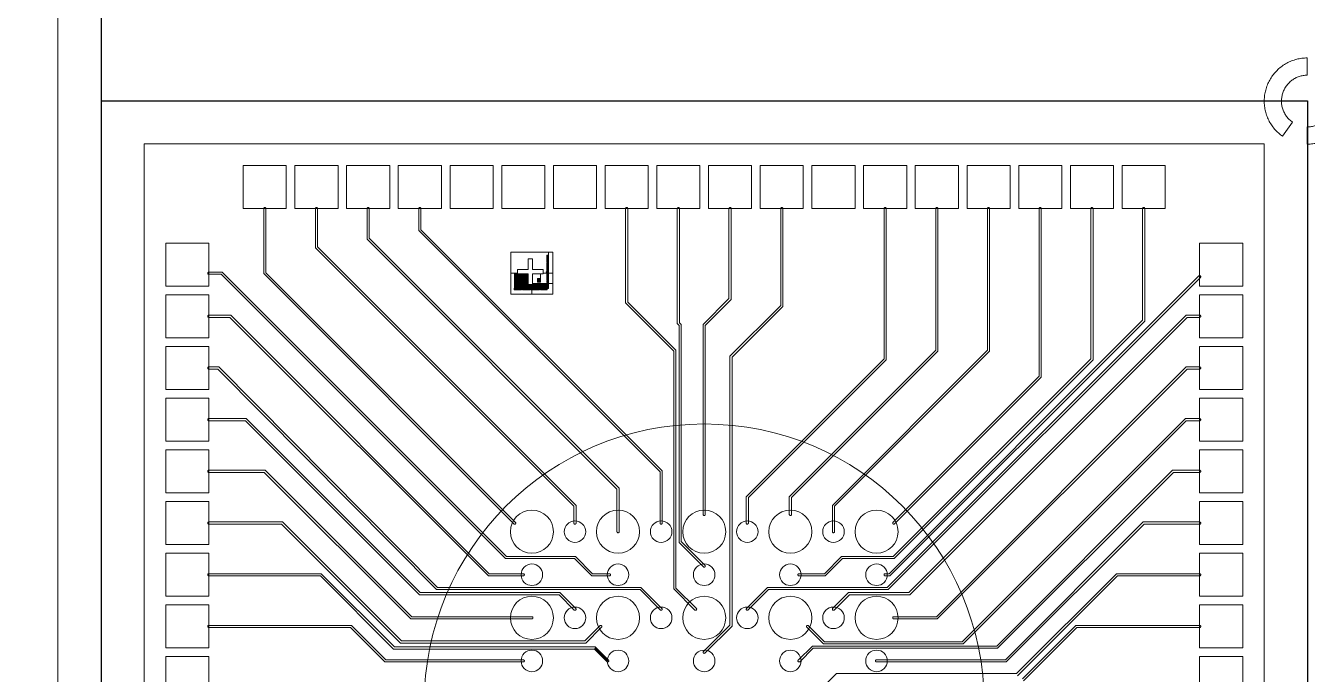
# Model space of a CAD drawing. Extents: x -17000 to 83000, y -71302 to 39000.
# Drawn here: x 43125 to 58000, y 18344 to 25874 of the extents above; entities that cross this region are included whole.
import ezdxf

# ---------------------------------------------------------------- set-up
doc = ezdxf.new("R2010")
doc.units = 0
doc.layers.get('0').update_dxf_attribs({"lineweight": 25, "true_color": 0xffffff})
for name, color, linetype, lineweight, true_color in [('Alighners', 3, 'Continuous', 5, 0x00ff00), ('Boundaries', 6, 'Continuous', 5, 0xff00ff), ('Central Electrodes', 5, 'Continuous', 5, 0x0000ff), ('Connectors', 4, 'Continuous', 5, 0x00ffff), ('Dicing', 1, 'Continuous', 25, 0xff0000)]:
    doc.layers.add(name, color=color, linetype=linetype, lineweight=lineweight, true_color=true_color)

# ---------------------------------------------------------------- blocks, each defined once
blk = doc.blocks.new('BIG_photolith_alignment1')
at = {"layer": 'Alighners'}
for points in [[(-225, -17.5), (-225, 225), (210, 225), (210, 190), (190, 190), (190, 185), (210, 185), (210, 180.5), (190, 180.5), (190, 175.5), (210, 175.5), (210, 171), (190, 171), (190, 166), (210, 166), (210, 161.5), (190, 161.5), (190, 156.5), (210, 156.5), (210, 152), (190, 152), (190, 147), (210, 147), (210, 142.5), (190, 142.5), (190, 137.5), (210, 137.5), (210, 133), (190, 133), (190, 128), (210, 128), (210, 123.5), (190, 123.5), (190, 118.5), (210, 118.5), (210, 114), (190, 114), (190, 109), (210, 109), (210, 104.5), (190, 104.5), (190, 99.5), (210, 99.5), (210, 95), (190, 95), (190, 90), (210, 90), (210, 85.5), (190, 85.5), (190, 80.5), (210, 80.5), (210, 76), (190, 76), (190, 71), (210, 71), (210, 66.5), (190, 66.5), (190, 61.5), (210, 61.5), (210, 57), (190, 57), (190, 52), (210, 52), (210, 47.5), (190, 47.5), (190, 42.5), (210, 42.5), (210, 38), (190, 38), (190, 33), (210, 33), (210, 28.5), (190, 28.5), (190, 23.5), (210, 23.5), (210, 19), (190, 19), (190, 14), (210, 14), (210, 9.5), (190, 9.5), (190, 4.5), (210, 4.5), (210, 0), (185, 0), (185, -5), (210, -5), (210, -9.5), (190, -9.5), (190, -14.5), (210, -14.5), (210, 225), (260, 225), (260, -17.5), (150, -17.5), (150, 25), (25, 25), (25, 150), (-25, 150), (-25, 25), (-150, 25), (-150, -17.5)], [(-225, -260), (-225, -17.5), (-185, -17.5), (-185, -190), (-190, -190), (-190, -210), (-185, -210), (-185, -17.5), (-175.5, -17.5), (-175.5, -190), (-180.5, -190), (-180.5, -210), (-175.5, -210), (-175.5, -17.5), (-166, -17.5), (-166, -190), (-171, -190), (-171, -210), (-166, -210), (-166, -17.5), (-156.5, -17.5), (-156.5, -190), (-161.5, -190), (-161.5, -210), (-156.5, -210), (-156.5, -17.5), (-150, -17.5), (-150, -25), (-147, -25), (-147, -190), (-152, -190), (-152, -210), (-147, -210), (-147, -25), (-137.5, -25), (-137.5, -190), (-142.5, -190), (-142.5, -210), (-137.5, -210), (-137.5, -25), (-128, -25), (-128, -190), (-133, -190), (-133, -210), (-128, -210), (-128, -25), (-118.5, -25), (-118.5, -190), (-123.5, -190), (-123.5, -210), (-118.5, -210), (-118.5, -25), (-109, -25), (-109, -190), (-114, -190), (-114, -210), (-109, -210), (-109, -25), (-99.5, -25), (-99.5, -190), (-104.5, -190), (-104.5, -210), (-99.5, -210), (-99.5, -25), (-90, -25), (-90, -190), (-95, -190), (-95, -210), (-90, -210), (-90, -25), (-80.5, -25), (-80.5, -190), (-85.5, -190), (-85.5, -210), (-80.5, -210), (-80.5, -25), (-71, -25), (-71, -190), (-76, -190), (-76, -210), (-71, -210), (-71, -25), (-61.5, -25), (-61.5, -190), (-66.5, -190), (-66.5, -210), (-61.5, -210), (-61.5, -25), (-52, -25), (-52, -190), (-57, -190), (-57, -210), (-52, -210), (-52, -25), (-42.5, -25), (-42.5, -190), (-47.5, -190), (-47.5, -210), (-42.5, -210), (-42.5, -25), (-33, -25), (-33, -190), (-38, -190), (-38, -210), (-33, -210), (-33, -25), (-25, -25), (-25, -150), (-23.5, -150), (-23.5, -190), (-28.5, -190), (-28.5, -210), (-23.5, -210), (-23.5, -150), (-14, -150), (-14, -190), (-19, -190), (-19, -210), (-14, -210), (-14, -150), (-4.5, -150), (-4.5, -190), (-9.5, -190), (-9.5, -210), (-4.5, -210), (-4.5, -150), (5, -150), (5, -185), (0, -185), (0, -210), (5, -210), (5, -150), (14.5, -150), (14.5, -190), (9.5, -190), (9.5, -210), (14.5, -210), (14.5, -150), (17.5, -150), (17.5, -260)], [(17.5, -260), (17.5, -150), (24, -150), (24, -190), (19, -190), (19, -210), (24, -210), (24, -150), (25, -150), (25, -138.75), (33.5, -138.75), (33.5, -190), (28.5, -190), (28.5, -210), (33.5, -210), (33.5, -138.75), (43, -138.75), (43, -190), (38, -190), (38, -210), (43, -210), (43, -138.75), (52.5, -138.75), (52.5, -190), (47.5, -190), (47.5, -210), (52.5, -210), (52.5, -138.75), (62, -138.75), (62, -190), (57, -190), (57, -210), (62, -210), (62, -138.75), (71.5, -138.75), (71.5, -190), (66.5, -190), (66.5, -210), (71.5, -210), (71.5, -138.75), (81, -138.75), (81, -190), (76, -190), (76, -210), (81, -210), (81, -138.75), (90.5, -138.75), (90.5, -190), (85.5, -190), (85.5, -210), (90.5, -210), (90.5, -138.75), (100, -138.75), (100, -190), (95, -190), (95, -210), (100, -210), (100, -138.75), (109.5, -138.75), (109.5, -190), (104.5, -190), (104.5, -210), (109.5, -210), (109.5, -138.75), (119, -138.75), (119, -190), (114, -190), (114, -210), (119, -210), (119, -138.75), (128.5, -138.75), (128.5, -190), (123.5, -190), (123.5, -210), (128.5, -210), (128.5, -138.75), (138, -138.75), (138, -190), (133, -190), (133, -210), (138, -210), (138, -138.75), (147.5, -138.75), (147.5, -190), (142.5, -190), (142.5, -210), (147.5, -210), (147.5, -138.75), (157, -138.75), (157, -190), (152, -190), (152, -210), (157, -210), (157, -138.75), (166.5, -138.75), (166.5, -190), (161.5, -190), (161.5, -210), (166.5, -210), (166.5, -138.75), (176, -138.75), (176, -190), (171, -190), (171, -210), (176, -210), (176, -138.75), (185.5, -138.75), (185.5, -190), (180.5, -190), (180.5, -210), (185.5, -210), (185.5, -138.75), (210, -138.75), (210, -142.5), (190, -142.5), (190, -147.5), (210, -147.5), (210, -152), (190, -152), (190, -157), (210, -157), (210, -161.5), (190, -161.5), (190, -166.5), (210, -166.5), (210, -171), (190, -171), (190, -176), (210, -176), (210, -180.5), (190, -180.5), (190, -185.5), (210, -185.5), (210, -190), (190, -190), (190, -210), (195, -210), (195, -195), (210, -195), (210, -138.75), (260, -138.75), (260, -260)], [(25, -138.75), (25, -25), (117.5, -25), (117.5, -77.5), (82.5, -77.5), (82.5, -122.5), (117.5, -122.5), (117.5, -25), (150, -25), (150, -17.5), (210, -17.5), (210, -19), (190, -19), (190, -24), (210, -24), (210, -28.5), (190, -28.5), (190, -33.5), (210, -33.5), (210, -38), (190, -38), (190, -43), (210, -43), (210, -47.5), (190, -47.5), (190, -52.5), (210, -52.5), (210, -57), (190, -57), (190, -62), (210, -62), (210, -66.5), (190, -66.5), (190, -71.5), (210, -71.5), (210, -76), (190, -76), (190, -81), (210, -81), (210, -85.5), (190, -85.5), (190, -90.5), (210, -90.5), (210, -95), (190, -95), (190, -100), (210, -100), (210, -104.5), (190, -104.5), (190, -109.5), (210, -109.5), (210, -114), (190, -114), (190, -119), (210, -119), (210, -123.5), (190, -123.5), (190, -128.5), (210, -128.5), (210, -133), (190, -133), (190, -138), (210, -138), (210, -17.5), (260, -17.5), (260, -138.75)], [(92.5, -117.5), (92.5, -110), (95, -112.5), (105, -112.5), (107.5, -110), (107.5, -90), (105, -87.5), (95, -87.5), (92.5, -90), (92.5, -117.5), (87.5, -112.5), (87.5, -87.5), (92.5, -82.5), (107.5, -82.5), (112.5, -87.5), (112.5, -112.5), (107.5, -117.5)]]:
    blk.add_lwpolyline(points, close=True, dxfattribs=at)
blk = doc.blocks.new('Half_moon_alignment1')
at = {"layer": 'Alighners'}
for points in [[(-286.79, -409.58), (-299.5, -400.5), (-311.75, -391), (-324, -381), (-335.75, -370.75), (-347, -360), (-358, -349), (-368.75, -337.5), (-379.25, -326), (-389.25, -314), (-398.75, -301.5), (-408, -289), (-417, -276), (-425.25, -263), (-433.25, -249.5), (-441, -236), (-448, -222), (-454.75, -208), (-461, -193.5), (-466.75, -179), (-472.25, -164.5), (-477.25, -149.5), (-481.5, -134.5), (-485.5, -119.5), (-489, -104.25), (-492, -89), (-494.5, -73.5), (-496.75, -58), (-498.25, -42.5), (-499.25, -27), (-500, -11.25), (-500, 4.25), (-499.75, 20), (-498.75, 35.5), (-497.5, 51), (-495.5, 66.5), (-493.25, 82), (-490.5, 97.5), (-487.25, 112.75), (-483.5, 127.75), (-479.25, 143), (-474.5, 157.75), (-469.25, 172.5), (-463.75, 187), (-457.75, 201.5), (-451, 215.75), (-444.25, 229.75), (-436.75, 243.5), (-429, 257), (-420.75, 270.25), (-412, 283.25), (-403, 296), (-393.5, 308.5), (-383.75, 320.5), (-373.5, 332.5), (-363, 344), (-352, 355), (-340.75, 366), (-329.25, 376.5), (-317.25, 386.5), (-305, 396.25), (-292.5, 405.5), (-279.75, 414.5), (-266.5, 423), (-253.25, 431.25), (-239.75, 438.75), (-225.75, 446), (-211.75, 453), (-197.5, 459.25), (-183, 465.25), (-168.5, 470.75), (-153.75, 475.75), (-138.75, 480.5), (-123.75, 484.5), (-108.5, 488), (-93.25, 491.25), (-77.75, 494), (-62.25, 496.25), (-46.75, 497.75), (-31.25, 499), (-15.5, 499.75), (0, 500), (0, 300), (-12, 299.75), (-24, 299), (-36, 297.75), (-48, 296.25), (-59.75, 294), (-71.5, 291.25), (-83.25, 288.25), (-94.75, 284.75), (-106.25, 280.75), (-117.25, 276.25), (-128.25, 271.25), (-139, 265.75), (-149.75, 260), (-160, 253.75), (-170, 247.25), (-179.75, 240.25), (-189.25, 232.75), (-198.5, 225), (-207.5, 216.75), (-216, 208.25), (-224.25, 199.5), (-232, 190.25), (-239.5, 180.75), (-246.5, 171), (-253.25, 161), (-259.5, 150.75), (-265.25, 140.25), (-270.75, 129.5), (-275.75, 118.5), (-280.25, 107.25), (-284.25, 96), (-288, 84.5), (-291, 72.75), (-293.75, 61), (-296, 49.25), (-297.75, 37.25), (-299, 25.25), (-299.75, 13.25), (-300, 1.25), (-299.75, -10.75), (-299.25, -22.75), (-298, -34.75), (-296.25, -46.75), (-294.25, -58.75), (-291.75, -70.5), (-288.5, -82), (-285, -93.5), (-281, -105), (-276.75, -116.25), (-271.75, -127.25), (-266.5, -138), (-260.75, -148.5), (-254.5, -159), (-248, -169), (-241, -178.75), (-233.5, -188.25), (-225.75, -197.5), (-217.75, -206.5), (-209.25, -215), (-200.5, -223.25), (-191.25, -231.25), (-181.75, -238.75), (-172.07, -245.75)], [(0, -500), (0, -300), (12, -299.75), (24, -299), (36, -297.75), (48, -296.25), (59.75, -294), (71.5, -291.25), (83.25, -288.25), (94.75, -284.75), (106.25, -280.75), (117.25, -276.25), (128.25, -271.25), (139, -265.75), (149.75, -260), (160, -253.75), (170, -247.25), (179.75, -240.25), (189.25, -232.75), (198.5, -225), (207.5, -216.75), (216, -208.25), (224.25, -199.5), (232, -190.25), (239.5, -180.75), (246.5, -171), (253.25, -161), (259.5, -150.75), (265.25, -140.25), (270.75, -129.5), (275.75, -118.5), (280.25, -107.25), (284.25, -96), (288, -84.5), (291, -72.75), (293.75, -61), (296, -49.25), (297.75, -37.25), (299, -25.25), (299.75, -13.25), (300, -1.25), (299.75, 10.75), (299.25, 22.75), (298, 34.75), (296.25, 46.75), (294.25, 58.75), (291.75, 70.5), (288.5, 82), (285, 93.5), (281, 105), (276.75, 116.25), (271.75, 127.25), (266.5, 138), (260.75, 148.5), (254.5, 159), (248, 169), (241, 178.75), (233.5, 188.25), (225.75, 197.5), (217.75, 206.5), (209.25, 215), (200.5, 223.25), (191.25, 231.25), (181.75, 238.75), (172.07, 245.75), (286.79, 409.58), (299.5, 400.5), (311.75, 391), (324, 381), (335.75, 370.75), (347, 360), (358, 349), (368.75, 337.5), (379.25, 326), (389.25, 314), (398.75, 301.5), (408, 289), (417, 276), (425.25, 263), (433.25, 249.5), (441, 236), (448, 222), (454.75, 208), (461, 193.5), (466.75, 179), (472.25, 164.5), (477.25, 149.5), (481.5, 134.5), (485.5, 119.5), (489, 104.25), (492, 89), (494.5, 73.5), (496.75, 58), (498.25, 42.5), (499.25, 27), (500, 11.25), (500, -4.25), (499.75, -20), (498.75, -35.5), (497.5, -51), (495.5, -66.5), (493.25, -82), (490.5, -97.5), (487.25, -112.75), (483.5, -127.75), (479.25, -143), (474.5, -157.75), (469.25, -172.5), (463.75, -187), (457.75, -201.5), (451, -215.75), (444.25, -229.75), (436.75, -243.5), (429, -257), (420.75, -270.25), (412, -283.25), (403, -296), (393.5, -308.5), (383.75, -320.5), (373.5, -332.5), (363, -344), (352, -355), (340.75, -366), (329.25, -376.5), (317.25, -386.5), (305, -396.25), (292.5, -405.5), (279.75, -414.5), (266.5, -423), (253.25, -431.25), (239.75, -438.75), (225.75, -446), (211.75, -453), (197.5, -459.25), (183, -465.25), (168.5, -470.75), (153.75, -475.75), (138.75, -480.5), (123.75, -484.5), (108.5, -488), (93.25, -491.25), (77.75, -494), (62.25, -496.25), (46.75, -497.75), (31.25, -499), (15.5, -499.75)]]:
    blk.add_lwpolyline(points, close=True, dxfattribs=at)

msp = doc.modelspace()

# ---------------------------------------------------------------- linework, layer by layer
at = {"layer": 'Boundaries'}
for points in [[(43500, 11500), (43500, 32500)], [(57500, 24500), (44500, 24500)], [(44500, 24500), (44500, 11500)], [(57500, 11500), (57500, 24500)]]:
    msp.add_lwpolyline(points, dxfattribs=at)
for centre, radius in [((33000, -11000), 50000), ((33000, -11000), 47500), ((51000, 18000), 3250)]:
    msp.add_circle(centre, radius, dxfattribs=at)
at = {"layer": 'Central Electrodes'}
for points in [[(45650, 23750), (45650, 24250), (46150, 24250), (46150, 23750)], [(46250, 23750), (46250, 24250), (46750, 24250), (46750, 23750)], [(46850, 23750), (46850, 24250), (47350, 24250), (47350, 23750)], [(47450, 23750), (47450, 24250), (47950, 24250), (47950, 23750)], [(48050, 23750), (48050, 24250), (48550, 24250), (48550, 23750)], [(48650, 23750), (48650, 24250), (49150, 24250), (49150, 23750)], [(49250, 23750), (49250, 24250), (49750, 24250), (49750, 23750)], [(49850, 23750), (49850, 24250), (50350, 24250), (50350, 23750)], [(50450, 23750), (50450, 24250), (50950, 24250), (50950, 23750)], [(51050, 23750), (51050, 24250), (51550, 24250), (51550, 23750)], [(51650, 23750), (51650, 24250), (52150, 24250), (52150, 23750)], [(52250, 23750), (52250, 24250), (52750, 24250), (52750, 23750)], [(52850, 23750), (52850, 24250), (53350, 24250), (53350, 23750)], [(53450, 23750), (53450, 24250), (53950, 24250), (53950, 23750)], [(54050, 23750), (54050, 24250), (54550, 24250), (54550, 23750)], [(54650, 23750), (54650, 24250), (55150, 24250), (55150, 23750)], [(55250, 23750), (55250, 24250), (55750, 24250), (55750, 23750)], [(55850, 23750), (55850, 24250), (56350, 24250), (56350, 23750)], [(44750, 22850), (44750, 23350), (45250, 23350), (45250, 22850)], [(56750, 22850), (56750, 23350), (57250, 23350), (57250, 22850)], [(44750, 22250), (44750, 22750), (45250, 22750), (45250, 22250)], [(56750, 22250), (56750, 22750), (57250, 22750), (57250, 22250)], [(44750, 21650), (44750, 22150), (45250, 22150), (45250, 21650)], [(56750, 21650), (56750, 22150), (57250, 22150), (57250, 21650)], [(44750, 21050), (44750, 21550), (45250, 21550), (45250, 21050)], [(56750, 21050), (56750, 21550), (57250, 21550), (57250, 21050)], [(44750, 20450), (44750, 20950), (45250, 20950), (45250, 20450)], [(56750, 20450), (56750, 20950), (57250, 20950), (57250, 20450)], [(44750, 19850), (44750, 20350), (45250, 20350), (45250, 19850)], [(56750, 19850), (56750, 20350), (57250, 20350), (57250, 19850)], [(44750, 19250), (44750, 19750), (45250, 19750), (45250, 19250)], [(56750, 19250), (56750, 19750), (57250, 19750), (57250, 19250)], [(44750, 18650), (44750, 19150), (45250, 19150), (45250, 18650)], [(56750, 18650), (56750, 19150), (57250, 19150), (57250, 18650)], [(44750, 18050), (44750, 18550), (45250, 18550), (45250, 18050)], [(56750, 18050), (56750, 18550), (57250, 18550), (57250, 18050)]]:
    msp.add_lwpolyline(points, close=True, dxfattribs=at)
for centre, radius in [((49000, 20000), 250), ((50000, 20000), 250), ((51000, 20000), 250), ((52000, 20000), 250), ((53000, 20000), 250), ((49500, 20000), 125), ((50500, 20000), 125), ((51500, 20000), 125), ((52500, 20000), 125), ((49000, 19500), 125), ((50000, 19500), 125), ((51000, 19500), 125), ((52000, 19500), 125), ((53000, 19500), 125), ((49000, 19000), 250), ((50000, 19000), 250), ((51000, 19000), 250), ((52000, 19000), 250), ((53000, 19000), 250), ((49500, 19000), 125), ((50500, 19000), 125), ((51500, 19000), 125), ((52500, 19000), 125), ((49000, 18500), 125), ((50000, 18500), 125), ((51000, 18500), 125), ((52000, 18500), 125), ((53000, 18500), 125)]:
    msp.add_circle(centre, radius, dxfattribs=at)
at = {"layer": 'Connectors'}
for points in [[(48798.769, 20087.5), (48796.354, 20087.98), (48794.079, 20088.922), (48792.032, 20090.29), (45887.508, 22994.814), (45887.5, 23751.23), (45887.98, 23753.645), (45888.923, 23755.92), (45890.291, 23757.967), (45892.032, 23759.708), (45894.079, 23761.076), (45896.354, 23762.019), (45898.769, 23762.499), (45901.231, 23762.499), (45903.646, 23762.019), (45905.921, 23761.076), (45907.968, 23759.708), (45909.709, 23757.967), (45911.077, 23755.92), (45912.02, 23753.645), (45912.5, 23751.23), (45912.508, 23005.17), (48809.71, 20107.968), (48811.078, 20105.921), (48812.02, 20103.646), (48812.5, 20101.231), (48812.5, 20098.769), (48812.02, 20096.354), (48811.077, 20094.079), (48809.709, 20092.032), (48807.968, 20090.291), (48805.921, 20088.923), (48803.646, 20087.98), (48801.231, 20087.5)], [(49498.769, 20087.533), (49496.354, 20088.013), (49494.079, 20088.956), (49492.032, 20090.324), (49490.291, 20092.065), (49488.923, 20094.112), (49487.98, 20096.387), (49487.5, 20098.802), (49487.5, 20294.822), (46487.5, 23294.822), (46487.5, 23751.231), (46487.98, 23753.646), (46488.923, 23755.921), (46490.291, 23757.968), (46492.032, 23759.709), (46494.079, 23761.077), (46496.354, 23762.02), (46498.769, 23762.5), (46501.231, 23762.5), (46503.646, 23762.02), (46505.921, 23761.077), (46507.968, 23759.709), (46509.709, 23757.968), (46511.077, 23755.921), (46512.02, 23753.646), (46512.5, 23751.231), (46512.5, 23305.178), (49512.5, 20305.178), (49512.5, 20098.802), (49512.02, 20096.387), (49511.077, 20094.112), (49509.709, 20092.065), (49507.968, 20090.324), (49505.921, 20088.956), (49503.646, 20088.013), (49501.231, 20087.533)], [(49998.769, 19987.585), (49996.354, 19988.065), (49994.079, 19989.008), (49992.032, 19990.376), (49990.291, 19992.117), (49988.923, 19994.164), (49987.98, 19996.439), (49987.5, 19998.854), (49987.5, 20494.816), (47087.5, 23394.822), (47087.5, 23751.231), (47087.98, 23753.646), (47088.923, 23755.921), (47090.291, 23757.968), (47092.032, 23759.709), (47094.079, 23761.077), (47096.354, 23762.02), (47098.769, 23762.5), (47101.231, 23762.5), (47103.646, 23762.02), (47105.921, 23761.077), (47107.968, 23759.709), (47109.709, 23757.968), (47111.077, 23755.921), (47112.02, 23753.646), (47112.5, 23751.231), (47112.5, 23405.178), (50012.5, 20505.172), (50012.5, 19998.854), (50012.02, 19996.439), (50011.077, 19994.164), (50009.709, 19992.117), (50007.968, 19990.376), (50005.921, 19989.008), (50003.646, 19988.065), (50001.231, 19987.585)], [(50498.769, 20087.5), (50496.354, 20087.98), (50494.079, 20088.923), (50492.032, 20090.291), (50490.291, 20092.032), (50488.923, 20094.079), (50487.98, 20096.354), (50487.5, 20098.769), (50487.5, 20694.822), (47687.5, 23494.822), (47687.5, 23751.231), (47687.98, 23753.646), (47688.923, 23755.921), (47690.291, 23757.968), (47692.032, 23759.709), (47694.079, 23761.077), (47696.354, 23762.02), (47698.769, 23762.5), (47701.231, 23762.5), (47703.646, 23762.02), (47705.921, 23761.077), (47707.968, 23759.709), (47709.709, 23757.968), (47711.077, 23755.921), (47712.02, 23753.646), (47712.5, 23751.231), (47712.5, 23505.178), (50512.5, 20705.178), (50512.5, 20098.769), (50512.02, 20096.354), (50511.077, 20094.079), (50509.709, 20092.032), (50507.968, 20090.291), (50505.921, 20088.923), (50503.646, 20087.98), (50501.231, 20087.5)], [(50898.769, 19087.5), (50896.354, 19087.98), (50894.079, 19088.922), (50892.032, 19090.29), (50647.5, 19334.822), (50647.499, 22094.823), (50087.5, 22654.826), (50087.501, 23751.231), (50087.981, 23753.646), (50088.924, 23755.921), (50090.292, 23757.968), (50092.033, 23759.709), (50094.08, 23761.077), (50096.355, 23762.02), (50098.77, 23762.5), (50101.232, 23762.5), (50103.647, 23762.02), (50105.922, 23761.077), (50107.969, 23759.709), (50109.71, 23757.968), (50111.078, 23755.921), (50112.021, 23753.646), (50112.501, 23751.231), (50112.5, 22665.182), (50672.499, 22105.179), (50672.5, 19345.178), (50909.71, 19107.968), (50911.078, 19105.921), (50912.02, 19103.646), (50912.5, 19101.231), (50912.5, 19098.769), (50912.02, 19096.354), (50911.077, 19094.079), (50909.709, 19092.032), (50907.968, 19090.291), (50905.921, 19088.923), (50903.646, 19087.98), (50901.231, 19087.5)], [(50998.769, 19587.5), (50996.354, 19587.98), (50994.079, 19588.922), (50992.032, 19590.29), (50707.5, 19874.822), (50707.5, 22394.822), (50687.5, 22414.822), (50687.5, 23751.231), (50687.98, 23753.646), (50688.923, 23755.921), (50690.291, 23757.968), (50692.032, 23759.709), (50694.079, 23761.077), (50696.354, 23762.02), (50698.769, 23762.5), (50701.231, 23762.5), (50703.646, 23762.02), (50705.921, 23761.077), (50707.968, 23759.709), (50709.709, 23757.968), (50711.077, 23755.921), (50712.02, 23753.646), (50712.5, 23751.231), (50712.5, 22425.178), (50732.5, 22405.178), (50732.5, 19885.178), (51009.71, 19607.968), (51011.078, 19605.921), (51012.02, 19603.646), (51012.5, 19601.231), (51012.5, 19598.769), (51012.02, 19596.354), (51011.077, 19594.079), (51009.709, 19592.032), (51007.968, 19590.291), (51005.921, 19588.923), (51003.646, 19587.98), (51001.231, 19587.5)], [(50998.769, 18587.5), (50996.354, 18587.98), (50994.079, 18588.923), (50992.032, 18590.291), (50990.291, 18592.032), (50988.923, 18594.079), (50987.98, 18596.354), (50987.5, 18598.769), (50987.5, 18601.231), (50987.98, 18603.646), (50988.922, 18605.921), (50990.29, 18607.968), (51297.5, 18915.178), (51297.5, 22035.178), (51887.5, 22625.178), (51887.5, 23751.231), (51887.98, 23753.646), (51888.923, 23755.921), (51890.291, 23757.968), (51892.032, 23759.709), (51894.079, 23761.077), (51896.354, 23762.02), (51898.769, 23762.5), (51901.231, 23762.5), (51903.646, 23762.02), (51905.921, 23761.077), (51907.968, 23759.709), (51909.709, 23757.968), (51911.077, 23755.921), (51912.02, 23753.646), (51912.5, 23751.231), (51912.5, 22614.822), (51322.5, 22024.822), (51322.5, 18904.822), (51007.968, 18590.29), (51005.921, 18588.922), (51003.646, 18587.98), (51001.231, 18587.5)], [(50998.769, 20187.5), (50996.354, 20187.98), (50994.079, 20188.923), (50992.032, 20190.291), (50990.291, 20192.032), (50988.923, 20194.079), (50987.98, 20196.354), (50987.5, 20198.769), (50987.5, 22405.178), (51287.5, 22705.178), (51287.5, 23751.231), (51287.98, 23753.646), (51288.923, 23755.921), (51290.291, 23757.968), (51292.032, 23759.709), (51294.079, 23761.077), (51296.354, 23762.02), (51298.769, 23762.5), (51301.231, 23762.5), (51303.646, 23762.02), (51305.921, 23761.077), (51307.968, 23759.709), (51309.709, 23757.968), (51311.077, 23755.921), (51312.02, 23753.646), (51312.5, 23751.231), (51312.5, 22694.822), (51012.5, 22394.822), (51012.5, 20198.769), (51012.02, 20196.354), (51011.077, 20194.079), (51009.709, 20192.032), (51007.968, 20190.291), (51005.921, 20188.923), (51003.646, 20187.98), (51001.231, 20187.5)], [(51498.769, 20087.5), (51496.354, 20087.98), (51494.079, 20088.923), (51492.032, 20090.291), (51490.291, 20092.032), (51488.923, 20094.079), (51487.98, 20096.354), (51487.5, 20098.769), (51487.5, 20405.178), (53087.5, 22005.178), (53087.5, 23751.231), (53087.98, 23753.646), (53088.923, 23755.921), (53090.291, 23757.968), (53092.032, 23759.709), (53094.079, 23761.077), (53096.354, 23762.02), (53098.769, 23762.5), (53101.231, 23762.5), (53103.646, 23762.02), (53105.921, 23761.077), (53107.968, 23759.709), (53109.709, 23757.968), (53111.077, 23755.921), (53112.02, 23753.646), (53112.5, 23751.231), (53112.5, 21994.822), (51512.5, 20394.822), (51512.5, 20098.769), (51512.02, 20096.354), (51511.077, 20094.079), (51509.709, 20092.032), (51507.968, 20090.291), (51505.921, 20088.923), (51503.646, 20087.98), (51501.231, 20087.5)], [(51998.769, 20187.5), (51996.354, 20187.98), (51994.079, 20188.923), (51992.032, 20190.291), (51990.291, 20192.032), (51988.923, 20194.079), (51987.98, 20196.354), (51987.5, 20198.769), (51987.5, 20405.178), (53687.5, 22105.178), (53687.5, 23751.231), (53687.98, 23753.646), (53688.923, 23755.921), (53690.291, 23757.968), (53692.032, 23759.709), (53694.079, 23761.077), (53696.354, 23762.02), (53698.769, 23762.5), (53701.231, 23762.5), (53703.646, 23762.02), (53705.921, 23761.077), (53707.968, 23759.709), (53709.709, 23757.968), (53711.077, 23755.921), (53712.02, 23753.646), (53712.5, 23751.231), (53712.5, 22094.822), (52012.5, 20394.822), (52012.5, 20198.769), (52012.02, 20196.354), (52011.077, 20194.079), (52009.709, 20192.032), (52007.968, 20190.291), (52005.921, 20188.923), (52003.646, 20187.98), (52001.231, 20187.5)], [(52098.769, 19487.5), (52096.354, 19487.98), (52094.079, 19488.923), (52092.032, 19490.291), (52090.291, 19492.032), (52088.923, 19494.079), (52087.98, 19496.354), (52087.5, 19498.769), (52087.5, 19501.231), (52087.98, 19503.646), (52088.923, 19505.921), (52090.291, 19507.968), (52092.032, 19509.709), (52094.079, 19511.077), (52096.354, 19512.02), (52098.769, 19512.5), (52394.822, 19512.5), (52594.822, 19712.5), (53194.822, 19712.5), (55487.5, 22005.178), (55487.5, 23751.231), (55487.98, 23753.646), (55488.923, 23755.921), (55490.291, 23757.968), (55492.032, 23759.709), (55494.079, 23761.077), (55496.354, 23762.02), (55498.769, 23762.5), (55501.231, 23762.5), (55503.646, 23762.02), (55505.921, 23761.077), (55507.968, 23759.709), (55509.709, 23757.968), (55511.077, 23755.921), (55512.02, 23753.646), (55512.5, 23751.231), (55512.5, 21994.822), (53205.178, 19687.5), (52605.178, 19687.5), (52405.178, 19487.5)], [(52498.769, 19987.5), (52496.354, 19987.98), (52494.079, 19988.923), (52492.032, 19990.291), (52490.291, 19992.032), (52488.923, 19994.079), (52487.98, 19996.354), (52487.5, 19998.769), (52487.5, 20305.178), (54287.5, 22105.178), (54287.5, 23751.231), (54287.98, 23753.646), (54288.923, 23755.921), (54290.291, 23757.968), (54292.032, 23759.709), (54294.079, 23761.077), (54296.354, 23762.02), (54298.769, 23762.5), (54301.231, 23762.5), (54303.646, 23762.02), (54305.921, 23761.077), (54307.968, 23759.709), (54309.709, 23757.968), (54311.077, 23755.921), (54312.02, 23753.646), (54312.5, 23751.231), (54312.5, 22094.822), (52512.5, 20294.822), (52512.5, 19998.769), (52512.02, 19996.354), (52511.077, 19994.079), (52509.709, 19992.032), (52507.968, 19990.291), (52505.921, 19988.923), (52503.646, 19987.98), (52501.231, 19987.5)], [(53098.769, 19487.5), (53096.354, 19487.98), (53094.079, 19488.923), (53092.032, 19490.291), (53090.291, 19492.032), (53088.923, 19494.079), (53087.98, 19496.354), (53087.5, 19498.769), (53087.5, 19501.231), (53087.98, 19503.646), (53088.923, 19505.921), (53090.291, 19507.968), (53092.032, 19509.709), (53094.079, 19511.077), (53096.354, 19512.02), (53098.769, 19512.5), (53144.822, 19512.5), (56087.5, 22455.178), (56087.5, 23751.231), (56087.98, 23753.646), (56088.923, 23755.921), (56090.291, 23757.968), (56092.032, 23759.709), (56094.079, 23761.077), (56096.354, 23762.02), (56098.769, 23762.5), (56101.231, 23762.5), (56103.646, 23762.02), (56105.921, 23761.077), (56107.968, 23759.709), (56109.709, 23757.968), (56111.077, 23755.921), (56112.02, 23753.646), (56112.5, 23751.231), (56112.5, 22444.822), (53155.178, 19487.5)], [(53198.769, 20087.5), (53196.354, 20087.98), (53194.079, 20088.923), (53192.032, 20090.291), (53190.291, 20092.032), (53188.923, 20094.079), (53187.98, 20096.354), (53187.5, 20098.769), (53187.5, 20101.231), (53187.98, 20103.646), (53188.922, 20105.921), (53190.29, 20107.968), (54887.5, 21805.178), (54887.5, 23751.231), (54887.98, 23753.646), (54888.923, 23755.921), (54890.291, 23757.968), (54892.032, 23759.709), (54894.079, 23761.077), (54896.354, 23762.02), (54898.769, 23762.5), (54901.231, 23762.5), (54903.646, 23762.02), (54905.921, 23761.077), (54907.968, 23759.709), (54909.709, 23757.968), (54911.077, 23755.921), (54912.02, 23753.646), (54912.5, 23751.231), (54912.5, 21794.822), (53207.968, 20090.29), (53205.921, 20088.922), (53203.646, 20087.98), (53201.231, 20087.5)], [(49694.822, 19487.5), (49494.822, 19687.5), (48694.822, 19687.5), (45394.822, 22987.5), (45248.769, 22987.5), (45246.354, 22987.98), (45244.079, 22988.923), (45242.032, 22990.291), (45240.291, 22992.032), (45238.923, 22994.079), (45237.98, 22996.354), (45237.5, 22998.769), (45237.5, 23001.231), (45237.98, 23003.646), (45238.923, 23005.921), (45240.291, 23007.968), (45242.032, 23009.709), (45244.079, 23011.077), (45246.354, 23012.02), (45248.769, 23012.5), (45405.178, 23012.5), (48705.178, 19712.5), (49505.178, 19712.5), (49705.178, 19512.5), (49901.231, 19512.5), (49903.646, 19512.02), (49905.921, 19511.077), (49907.968, 19509.709), (49909.709, 19507.968), (49911.077, 19505.921), (49912.02, 19503.646), (49912.5, 19501.231), (49912.5, 19498.769), (49912.02, 19496.354), (49911.077, 19494.079), (49909.709, 19492.032), (49907.968, 19490.291), (49905.921, 19488.923), (49903.646, 19487.98), (49901.231, 19487.5)], [(51498.769, 19087.5), (51496.354, 19087.98), (51494.079, 19088.923), (51492.032, 19090.291), (51490.291, 19092.032), (51488.923, 19094.079), (51487.98, 19096.354), (51487.5, 19098.769), (51487.5, 19101.231), (51487.98, 19103.646), (51488.922, 19105.921), (51490.29, 19107.968), (51734.822, 19352.5), (53124.822, 19352.5), (56742.032, 22969.71), (56744.079, 22971.078), (56746.354, 22972.02), (56748.769, 22972.5), (56751.231, 22972.5), (56753.646, 22972.02), (56755.921, 22971.077), (56757.968, 22969.709), (56759.709, 22967.968), (56761.077, 22965.921), (56762.02, 22963.646), (56762.5, 22961.231), (56762.5, 22958.769), (56762.02, 22956.354), (56761.078, 22954.079), (56759.71, 22952.032), (53135.178, 19327.5), (51745.178, 19327.5), (51507.968, 19090.29), (51505.921, 19088.922), (51503.646, 19087.98), (51501.231, 19087.5)], [(48494.822, 19487.5), (45494.822, 22487.5), (45248.769, 22487.5), (45246.354, 22487.98), (45244.079, 22488.923), (45242.032, 22490.291), (45240.291, 22492.032), (45238.923, 22494.079), (45237.98, 22496.354), (45237.5, 22498.769), (45237.5, 22501.231), (45237.98, 22503.646), (45238.923, 22505.921), (45240.291, 22507.968), (45242.032, 22509.709), (45244.079, 22511.077), (45246.354, 22512.02), (45248.769, 22512.5), (45505.178, 22512.5), (48505.178, 19512.5), (48901.231, 19512.5), (48903.646, 19512.02), (48905.921, 19511.077), (48907.968, 19509.709), (48909.709, 19507.968), (48911.077, 19505.921), (48912.02, 19503.646), (48912.5, 19501.231), (48912.5, 19498.769), (48912.02, 19496.354), (48911.077, 19494.079), (48909.709, 19492.032), (48907.968, 19490.291), (48905.921, 19488.923), (48903.646, 19487.98), (48901.231, 19487.5)], [(52498.769, 19087.5), (52496.354, 19087.98), (52494.079, 19088.923), (52492.032, 19090.291), (52490.291, 19092.032), (52488.923, 19094.079), (52487.98, 19096.354), (52487.5, 19098.769), (52487.5, 19101.231), (52487.98, 19103.646), (52488.922, 19105.921), (52490.29, 19107.968), (52674.822, 19292.5), (53374.822, 19292.5), (56594.822, 22512.5), (56751.231, 22512.5), (56753.646, 22512.02), (56755.921, 22511.077), (56757.968, 22509.709), (56759.709, 22507.968), (56761.077, 22505.921), (56762.02, 22503.646), (56762.5, 22501.231), (56762.5, 22498.769), (56762.02, 22496.354), (56761.077, 22494.079), (56759.709, 22492.032), (56757.968, 22490.291), (56755.921, 22488.923), (56753.646, 22487.98), (56751.231, 22487.5), (56605.178, 22487.5), (53385.178, 19267.5), (52685.178, 19267.5), (52507.968, 19090.29), (52505.921, 19088.922), (52503.646, 19087.98), (52501.231, 19087.5)], [(50498.769, 19087.5), (50496.354, 19087.98), (50494.079, 19088.922), (50492.032, 19090.29), (50254.822, 19327.5), (47894.794, 19327.5), (45354.794, 21887.5), (45248.769, 21887.5), (45246.354, 21887.98), (45244.079, 21888.923), (45242.032, 21890.291), (45240.291, 21892.032), (45238.923, 21894.079), (45237.98, 21896.354), (45237.5, 21898.769), (45237.5, 21901.231), (45237.98, 21903.646), (45238.923, 21905.921), (45240.291, 21907.968), (45242.032, 21909.709), (45244.079, 21911.077), (45246.354, 21912.02), (45248.769, 21912.5), (45365.206, 21912.5), (47905.206, 19352.5), (50265.178, 19352.5), (50509.71, 19107.968), (50511.078, 19105.921), (50512.02, 19103.646), (50512.5, 19101.231), (50512.5, 19098.769), (50512.02, 19096.354), (50511.077, 19094.079), (50509.709, 19092.032), (50507.968, 19090.291), (50505.921, 19088.923), (50503.646, 19087.98), (50501.231, 19087.5)], [(53198.769, 18987.5), (53196.354, 18987.98), (53194.079, 18988.923), (53192.032, 18990.291), (53190.291, 18992.032), (53188.923, 18994.079), (53187.98, 18996.354), (53187.5, 18998.769), (53187.5, 19001.231), (53187.98, 19003.646), (53188.923, 19005.921), (53190.291, 19007.968), (53192.032, 19009.709), (53194.079, 19011.077), (53196.354, 19012.02), (53198.769, 19012.5), (53694.822, 19012.5), (56594.822, 21912.5), (56751.231, 21912.5), (56753.646, 21912.02), (56755.921, 21911.077), (56757.968, 21909.709), (56759.709, 21907.968), (56761.077, 21905.921), (56762.02, 21903.646), (56762.5, 21901.231), (56762.5, 21898.769), (56762.02, 21896.354), (56761.077, 21894.079), (56759.709, 21892.032), (56757.968, 21890.291), (56755.921, 21888.923), (56753.646, 21887.98), (56751.231, 21887.5), (56605.178, 21887.5), (53705.178, 18987.5)], [(49498.769, 19087.5), (49496.354, 19087.98), (49494.079, 19088.922), (49492.032, 19090.29), (49314.822, 19267.5), (47694.822, 19267.5), (45674.822, 21287.5), (45248.769, 21287.5), (45246.354, 21287.98), (45244.079, 21288.923), (45242.032, 21290.291), (45240.291, 21292.032), (45238.923, 21294.079), (45237.98, 21296.354), (45237.5, 21298.769), (45237.5, 21301.231), (45237.98, 21303.646), (45238.923, 21305.921), (45240.291, 21307.968), (45242.032, 21309.709), (45244.079, 21311.077), (45246.354, 21312.02), (45248.769, 21312.5), (45685.178, 21312.5), (47705.178, 19292.5), (49325.178, 19292.5), (49509.71, 19107.968), (49511.078, 19105.921), (49512.02, 19103.646), (49512.5, 19101.231), (49512.5, 19098.769), (49512.02, 19096.354), (49511.077, 19094.079), (49509.709, 19092.032), (49507.968, 19090.291), (49505.921, 19088.923), (49503.646, 19087.98), (49501.231, 19087.5)], [(52384.822, 18697.5), (52190.29, 18892.032), (52188.922, 18894.079), (52187.98, 18896.354), (52187.5, 18898.769), (52187.5, 18901.231), (52187.98, 18903.646), (52188.923, 18905.921), (52190.291, 18907.968), (52192.032, 18909.709), (52194.079, 18911.077), (52196.354, 18912.02), (52198.769, 18912.5), (52201.231, 18912.5), (52203.646, 18912.02), (52205.921, 18911.078), (52207.968, 18909.71), (52395.178, 18722.5), (53994.822, 18722.5), (56584.822, 21312.5), (56751.231, 21312.5), (56753.646, 21312.02), (56755.921, 21311.077), (56757.968, 21309.709), (56759.709, 21307.968), (56761.077, 21305.921), (56762.02, 21303.646), (56762.5, 21301.231), (56762.5, 21298.769), (56762.02, 21296.354), (56761.077, 21294.079), (56759.709, 21292.032), (56757.968, 21290.291), (56755.921, 21288.923), (56753.646, 21287.98), (56751.231, 21287.5), (56595.178, 21287.5), (54005.178, 18697.5)], [(47594.822, 18987.5), (45894.822, 20687.5), (45248.769, 20687.5), (45246.354, 20687.98), (45244.079, 20688.923), (45242.032, 20690.291), (45240.291, 20692.032), (45238.923, 20694.079), (45237.98, 20696.354), (45237.5, 20698.769), (45237.5, 20701.231), (45237.98, 20703.646), (45238.923, 20705.921), (45240.291, 20707.968), (45242.032, 20709.709), (45244.079, 20711.077), (45246.354, 20712.02), (45248.769, 20712.5), (45905.178, 20712.5), (47605.178, 19012.5), (49001.231, 19012.5), (49003.646, 19012.02), (49005.921, 19011.077), (49007.968, 19009.709), (49009.709, 19007.968), (49011.077, 19005.921), (49012.02, 19003.646), (49012.5, 19001.231), (49012.5, 18998.769), (49012.02, 18996.354), (49011.077, 18994.079), (49009.709, 18992.032), (49007.968, 18990.291), (49005.921, 18988.923), (49003.646, 18987.98), (49001.231, 18987.5)], [(52098.769, 18487.5), (52096.354, 18487.98), (52094.079, 18488.923), (52092.032, 18490.291), (52090.291, 18492.032), (52088.923, 18494.079), (52087.98, 18496.354), (52087.5, 18498.769), (52087.5, 18501.231), (52087.98, 18503.646), (52088.922, 18505.921), (52090.29, 18507.968), (52254.822, 18672.5), (54394.822, 18672.5), (56434.822, 20712.5), (56751.231, 20712.5), (56753.646, 20712.02), (56755.921, 20711.077), (56757.968, 20709.709), (56759.709, 20707.968), (56761.077, 20705.921), (56762.02, 20703.646), (56762.5, 20701.231), (56762.5, 20698.769), (56762.02, 20696.354), (56761.077, 20694.079), (56759.709, 20692.032), (56757.968, 20690.291), (56755.921, 20688.923), (56753.646, 20687.98), (56751.231, 20687.5), (56445.178, 20687.5), (54405.178, 18647.5), (52265.178, 18647.5), (52107.968, 18490.29), (52105.921, 18488.922), (52103.646, 18487.98), (52101.231, 18487.5)], [(47474.822, 18707.5), (46094.822, 20087.5), (45248.769, 20087.5), (45246.354, 20087.98), (45244.079, 20088.923), (45242.032, 20090.291), (45240.291, 20092.032), (45238.923, 20094.079), (45237.98, 20096.354), (45237.5, 20098.769), (45237.5, 20101.231), (45237.98, 20103.646), (45238.923, 20105.921), (45240.291, 20107.968), (45242.032, 20109.709), (45244.079, 20111.077), (45246.354, 20112.02), (45248.769, 20112.5), (46105.178, 20112.5), (47485.178, 18732.5), (49614.822, 18732.5), (49792.032, 18909.71), (49794.079, 18911.078), (49796.354, 18912.02), (49798.769, 18912.5), (49801.231, 18912.5), (49803.646, 18912.02), (49805.921, 18911.077), (49807.968, 18909.709), (49809.709, 18907.968), (49811.077, 18905.921), (49812.02, 18903.646), (49812.5, 18901.231), (49812.5, 18898.769), (49812.02, 18896.354), (49811.078, 18894.079), (49809.71, 18892.032), (49625.178, 18707.5)], [(52998.769, 18487.5), (52996.354, 18487.98), (52994.079, 18488.923), (52992.032, 18490.291), (52990.291, 18492.032), (52988.923, 18494.079), (52987.98, 18496.354), (52987.5, 18498.769), (52987.5, 18501.231), (52987.98, 18503.646), (52988.923, 18505.921), (52990.291, 18507.968), (52992.032, 18509.709), (52994.079, 18511.077), (52996.354, 18512.02), (52998.769, 18512.5), (54494.822, 18512.5), (56094.822, 20112.5), (56751.231, 20112.5), (56753.646, 20112.02), (56755.921, 20111.077), (56757.968, 20109.709), (56759.709, 20107.968), (56761.077, 20105.921), (56762.02, 20103.646), (56762.5, 20101.231), (56762.5, 20098.769), (56762.02, 20096.354), (56761.077, 20094.079), (56759.709, 20092.032), (56757.968, 20090.291), (56755.921, 20088.923), (56753.646, 20087.98), (56751.231, 20087.5), (56105.178, 20087.5), (54505.178, 18487.5)], [(49878.769, 18487.5), (49876.354, 18487.98), (49874.079, 18488.922), (49872.032, 18490.29), (49724.822, 18637.5), (47394.822, 18637.5), (46544.822, 19487.5), (45248.769, 19487.5), (45246.354, 19487.98), (45244.079, 19488.923), (45242.032, 19490.291), (45240.291, 19492.032), (45238.923, 19494.079), (45237.98, 19496.354), (45237.5, 19498.769), (45237.5, 19501.231), (45237.98, 19503.646), (45238.923, 19505.921), (45240.291, 19507.968), (45242.032, 19509.709), (45244.079, 19511.077), (45246.354, 19512.02), (45248.769, 19512.5), (46555.178, 19512.5), (47405.178, 18662.5), (49735.178, 18662.5), (49889.71, 18507.968), (49891.078, 18505.921), (49892.02, 18503.646), (49892.5, 18501.231), (49892.5, 18498.769), (49892.02, 18496.354), (49891.077, 18494.079), (49889.709, 18492.032), (49887.968, 18490.291), (49885.921, 18488.923), (49883.646, 18487.98), (49881.231, 18487.5)], [(47294.822, 18487.5), (46894.822, 18887.5), (45248.769, 18887.5), (45246.354, 18887.98), (45244.079, 18888.923), (45242.032, 18890.291), (45240.291, 18892.032), (45238.923, 18894.079), (45237.98, 18896.354), (45237.5, 18898.769), (45237.5, 18901.231), (45237.98, 18903.646), (45238.923, 18905.921), (45240.291, 18907.968), (45242.032, 18909.709), (45244.079, 18911.077), (45246.354, 18912.02), (45248.769, 18912.5), (46905.178, 18912.5), (47305.178, 18512.5), (48901.231, 18512.5), (48903.646, 18512.02), (48905.921, 18511.077), (48907.968, 18509.709), (48909.709, 18507.968), (48911.077, 18505.921), (48912.02, 18503.646), (48912.5, 18501.231), (48912.5, 18498.769), (48912.02, 18496.354), (48911.077, 18494.079), (48909.709, 18492.032), (48907.968, 18490.291), (48905.921, 18488.923), (48903.646, 18487.98), (48901.231, 18487.5)]]:
    msp.add_lwpolyline(points, close=True, dxfattribs=at)
for points in [[(52190.29, 18007.968), (52534.822, 18352.5), (54624.822, 18352.5), (55784.822, 19512.5), (56751.231, 19512.5), (56753.646, 19512.02), (56755.921, 19511.077), (56757.968, 19509.709), (56759.709, 19507.968), (56761.077, 19505.921), (56762.02, 19503.646), (56762.5, 19501.231), (56762.5, 19498.769), (56762.02, 19496.354), (56761.077, 19494.079), (56759.709, 19492.032), (56757.968, 19490.291), (56755.921, 19488.923), (56753.646, 19487.98), (56751.231, 19487.5), (55795.178, 19487.5), (54635.178, 18327.5)], [(54694.822, 18292.5), (55314.822, 18912.5), (56751.231, 18912.5), (56753.646, 18912.02), (56755.921, 18911.077), (56757.968, 18909.709), (56759.709, 18907.968), (56761.077, 18905.921), (56762.02, 18903.646), (56762.5, 18901.231), (56762.5, 18898.769), (56762.02, 18896.354), (56761.077, 18894.079), (56759.709, 18892.032), (56757.968, 18890.291), (56755.921, 18888.923), (56753.646, 18887.98), (56751.231, 18887.5), (55325.178, 18887.5), (54705.178, 18267.5)], [(49880, 18500), (49730, 18650)]]:
    msp.add_lwpolyline(points, dxfattribs=at)
at = {"layer": 'Dicing'}
for p, q in [((44000, 39000), (44000, -61000)), ((44000, 25000), (58000, 25000)), ((58000, 25000), (58000, 11000.45))]:
    msp.add_line(p, q, dxfattribs=at)

# ---------------------------------------------------------------- block references
for name, p in [('Half_moon_alignment1', (57999.594, 24998.534)), ('BIG_photolith_alignment1', (48982.5, 23017.5))]:
    msp.add_blockref(name, p)

doc.saveas('drawing.dxf')
